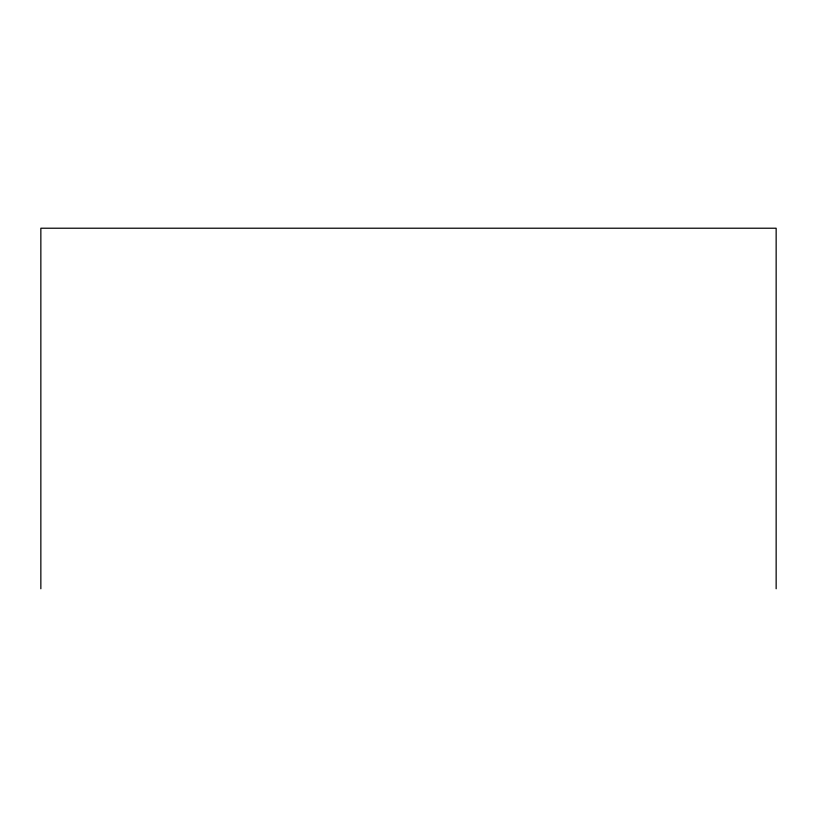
<?xml version="1.0" encoding="UTF-8"?>
<svg xmlns="http://www.w3.org/2000/svg" width="817" height="817" viewBox="0 0 817 817"><rect width="100%" height="100%" fill="white"/><g stroke="black" fill="none" stroke-linecap="round" stroke-linejoin="round"><path stroke-width="1.23" d="M776.15 588.781L776.15 228.219L40.85 228.219L40.85 588.781"/></g></svg>
